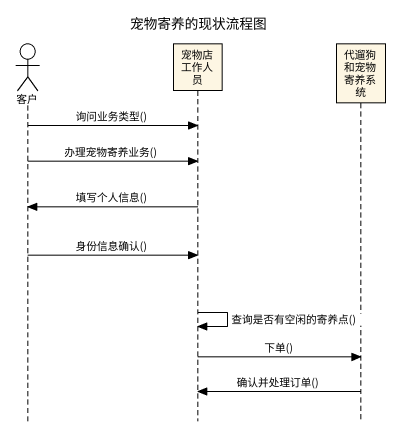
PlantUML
@startuml
title 宠物寄养的现状流程图
hide footbox
actor 客户
participant 宠物店工作人员
participant 代遛狗和宠物寄养系统

客户 -> 宠物店工作人员 : 询问业务类型()
客户 -> 宠物店工作人员 : 办理宠物寄养业务()
宠物店工作人员 -> 客户 : 填写个人信息()
客户 -> 宠物店工作人员 : 身份信息确认()
宠物店工作人员 -> 宠物店工作人员 : 查询是否有空闲的寄养点()
宠物店工作人员 -> 代遛狗和宠物寄养系统 : 下单()
代遛狗和宠物寄养系统 -> 宠物店工作人员 : 确认并处理订单()
@enduml
